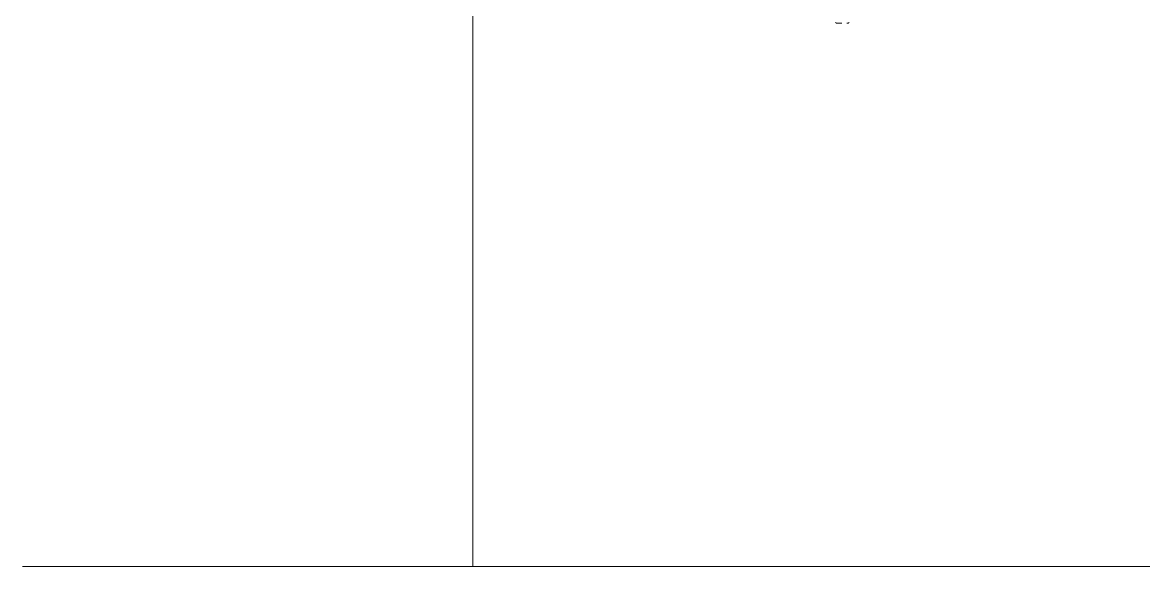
# Model space of a CAD drawing. Header units: inches. Extents: x -12 to 176, y -4 to 123.
# Drawn here: x -12.39 to 10.37, y 70.93 to 81.97 of the extents above; entities that cross this region are included whole.
import ezdxf

# ---------------------------------------------------------------- set-up
doc = ezdxf.new("R2010")
doc.units = ezdxf.units.IN
doc.linetypes.add('HIDDEN', pattern=[1.905, 1.27, -0.635])
doc.layers.add('ZANO_R', color=7, linetype='Continuous', lineweight=0)
doc.layers.add('ZANO_R_przerywana', color=250, linetype='HIDDEN', lineweight=0)

msp = doc.modelspace()

# ---------------------------------------------------------------- linework, layer by layer
at = {"layer": 'ZANO_R'}
msp.add_lwpolyline([(-3.24405, 86.67624), (76.4408, 86.67624), (76.4408, 70.9282), (-3.24405, 70.9282)], close=True, dxfattribs=at)
msp.add_lwpolyline([(-12.38793, 70.9282), (82.47161, 70.9282)], dxfattribs=at)
at = {"layer": 'ZANO_R_przerywana', "ltscale": 0.05}
for p, q in [((4.13331, 81.94971), (4.11614, 81.96688)), ((4.13332, 81.94971), (4.13331, 81.94971)), ((4.13331, 81.94971), (4.13331, 81.94971)), ((4.13331, 81.94971), (4.13331, 81.94971)), ((4.13331, 81.94971), (4.13333, 81.94971)), ((4.13333, 81.94971), (4.13343, 81.94971)), ((4.13343, 81.94971), (4.1339, 81.94971)), ((4.1339, 81.94971), (4.13591, 81.94971)), ((4.13591, 81.94971), (4.14352, 81.94971)), ((4.14352, 81.94971), (4.37444, 81.94971)), ((4.39163, 81.96688), (4.37445, 81.94971))]:
    msp.add_line(p, q, dxfattribs=at)

doc.saveas('drawing.dxf')
